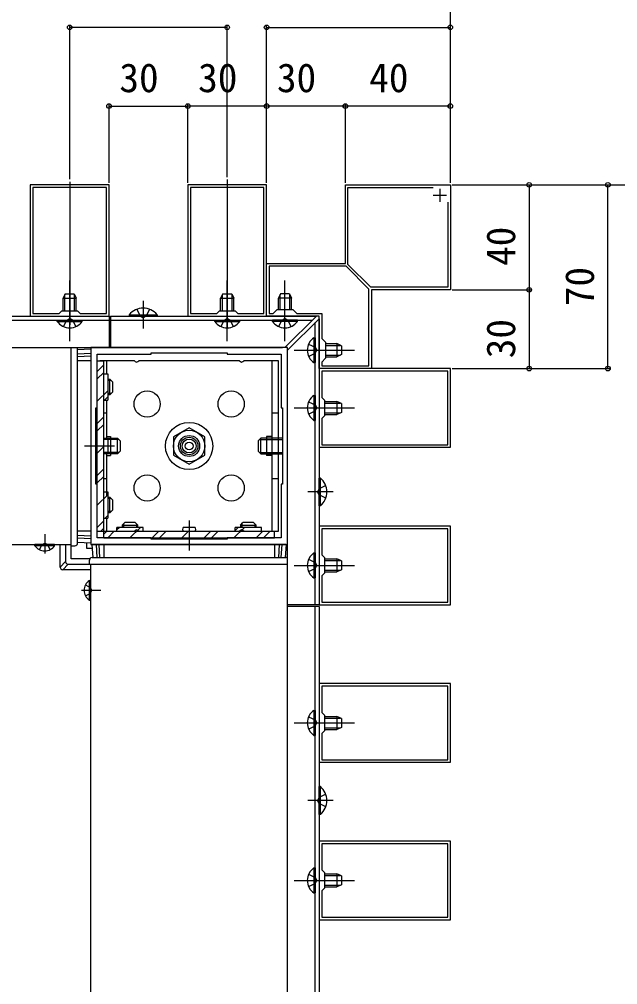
# Model space of a CAD drawing. Units: millimetres, scale not verified. Extents: x -875 to 875, y -1310 to 1300.
# Drawn here: x 433.3 to 661.2, y 625.2 to 993 of the extents above; entities that cross this region are included whole.
import ezdxf
from ezdxf.enums import TextEntityAlignment as Align

# ---------------------------------------------------------------- set-up
doc = ezdxf.new("R2010")
doc.units = ezdxf.units.MM
doc.header["$LTSCALE"] = 4
for name, color, linetype in [('0-3_YKK_11', 7, 'Continuous'), ('0-4_YKK_12', 2, 'Continuous'), ('0-5_YKK_13', 4, 'Continuous'), ('0-6_YKK_D', 6, 'Continuous')]:
    doc.layers.add(name, color=color, linetype=linetype)
doc.styles.add('ＭＳ ゴシック', font='')
doc.styles.get('ＭＳ ゴシック').set_extended_font_data('MS Gothic')

msp = doc.modelspace()

# ---------------------------------------------------------------- linework, layer by layer
at = {"layer": '0-3_YKK_11'}
for p, q in [((593.459, 928.412), (593.459, 923.412)), ((590.959, 925.912), (595.959, 925.912))]:
    msp.add_line(p, q, dxfattribs=at)
for points in [[(437.459, 929.912), (437.459, 879.912), (467.459, 879.912), (467.459, 929.912)], [(438.459, 928.912), (438.459, 880.912), (448.459, 880.912), (449.459, 881.912), (455.459, 881.912), (456.459, 880.912), (466.459, 880.912), (466.459, 928.912)], [(497.459, 929.912), (497.459, 879.912), (527.459, 879.912), (527.459, 929.912)], [(498.459, 928.912), (498.459, 880.912), (508.459, 880.912), (509.459, 881.912), (515.459, 881.912), (516.459, 880.912), (526.459, 880.912), (526.459, 928.912)], [(597.459, 929.912), (597.459, 889.912), (567.459, 889.912), (567.459, 859.912), (547.459, 859.912), (547.459, 879.912), (527.459, 879.912), (527.459, 899.912), (557.459, 899.912), (557.459, 929.912)], [(557.752, 898.912), (528.459, 898.912), (528.459, 880.912), (529.959, 880.912), (531.459, 882.412), (537.459, 882.412), (538.959, 880.912), (548.459, 880.912), (548.459, 871.412), (549.959, 869.912), (549.959, 863.912), (548.459, 862.412), (548.459, 860.912), (566.459, 860.912), (566.459, 890.205)], [(535.459, 792.912), (535.459, 867.912), (460.459, 867.912), (460.459, 792.912)], [(512.459, 794.912), (483.459, 794.912), (483.459, 795.412), (462.959, 795.412), (462.959, 815.912), (462.459, 815.912), (462.459, 844.912), (462.959, 844.912), (462.959, 865.412), (483.459, 865.412), (483.459, 865.912), (512.459, 865.912), (512.459, 865.412), (532.959, 865.412), (532.959, 844.912), (533.459, 844.912), (533.459, 815.912), (532.959, 815.912), (532.959, 795.412), (512.459, 795.412)], [(597.459, 859.912), (547.459, 859.912), (547.459, 829.912), (597.459, 829.912)], [(596.459, 858.912), (548.459, 858.912), (548.459, 848.912), (549.459, 847.912), (549.459, 841.912), (548.459, 840.912), (548.459, 830.912), (596.459, 830.912)], [(597.459, 799.912), (547.459, 799.912), (547.459, 769.912), (597.459, 769.912)], [(596.459, 798.912), (548.459, 798.912), (548.459, 788.912), (549.459, 787.912), (549.459, 781.912), (548.459, 780.912), (548.459, 770.912), (596.459, 770.912)], [(597.459, 739.912), (547.459, 739.912), (547.459, 709.912), (597.459, 709.912)], [(596.459, 738.912), (548.459, 738.912), (548.459, 728.912), (549.459, 727.912), (549.459, 721.912), (548.459, 720.912), (548.459, 710.912), (596.459, 710.912)], [(597.459, 679.912), (547.459, 679.912), (547.459, 649.912), (597.459, 649.912)], [(596.459, 678.912), (548.459, 678.912), (548.459, 668.912), (549.459, 667.912), (549.459, 661.912), (548.459, 660.912), (548.459, 650.912), (596.459, 650.912)]]:
    msp.add_lwpolyline(points, close=True, dxfattribs=at)
msp.add_lwpolyline([(596.459, 923.322), (596.459, 890.912), (567.166, 890.912), (558.459, 899.619), (558.459, 928.912), (590.869, 928.912)], dxfattribs=at)
at = {"layer": '0-4_YKK_12'}
for p, q in [((452.459, 931.107), (452.459, 876.623)), ((512.459, 931.88), (512.459, 875.482)), ((244.441, 879.912), (467.459, 879.912)), ((467.459, 879.912), (467.459, 867.912)), ((468.059, 879.912), (546.459, 879.912)), ((468.059, 879.912), (468.059, 867.912)), ((534.459, 867.912), (546.459, 879.912)), ((244.441, 878.412), (467.459, 878.412)), ((468.059, 878.412), (544.959, 878.412)), ((547.459, 878.912), (535.459, 866.912)), ((545.959, 769.912), (545.959, 877.412)), ((547.459, 878.912), (547.459, 769.912)), ((244.441, 867.912), (533.459, 867.912)), ((535.459, 229.912), (535.459, 866.912)), ((244.441, 792.912), (452.959, 792.912)), ((460.459, 227.412), (460.459, 785.412)), ((547.459, 769.912), (535.459, 769.912)), ((547.459, 769.312), (535.459, 769.312)), ((545.959, 229.912), (545.959, 769.312)), ((547.459, 769.312), (547.459, 469.912))]:
    msp.add_line(p, q, dxfattribs=at)
at = {"layer": '0-5_YKK_13'}
for p, q in [((452.459, 870.412), (452.459, 893.412)), ((512.459, 870.412), (512.459, 893.412)), ((534.459, 870.412), (534.459, 893.412)), ((450.759, 888.412), (449.959, 886.712)), ((450.613, 881.912), (450.613, 888.103)), ((450.759, 888.412), (454.159, 888.412)), ((454.159, 888.412), (454.959, 886.712)), ((454.305, 881.912), (454.305, 888.103)), ((454.959, 881.912), (454.959, 886.712)), ((510.759, 888.412), (509.959, 886.712)), ((510.613, 881.912), (510.613, 888.103)), ((510.759, 888.412), (514.159, 888.412)), ((514.159, 888.412), (514.959, 886.712)), ((514.305, 881.912), (514.305, 888.103)), ((514.959, 881.912), (514.959, 886.712)), ((532.759, 888.412), (531.959, 886.712)), ((531.959, 882.412), (531.959, 886.712)), ((532.613, 882.412), (532.613, 888.103)), ((536.159, 888.412), (532.759, 888.412)), ((536.159, 888.412), (536.959, 886.712)), ((536.305, 882.412), (536.305, 888.103)), ((480.459, 885.704), (480.459, 875.133)), ((475.159, 880.421), (475.159, 879.912)), ((475.159, 879.912), (485.759, 879.912)), ((447.709, 877.903), (447.709, 878.412)), ((447.709, 878.412), (457.209, 878.412)), ((507.709, 877.903), (507.709, 878.412)), ((507.709, 878.412), (517.209, 878.412)), ((539.209, 878.412), (529.709, 878.412)), ((539.209, 877.903), (539.209, 878.412)), ((545.45, 871.662), (545.959, 871.662)), ((545.959, 871.662), (545.959, 862.162)), ((549.959, 868.758), (555.649, 868.758)), ((555.959, 868.612), (554.259, 869.412)), ((555.959, 868.612), (555.959, 865.212)), ((452.959, 792.412), (452.959, 867.912)), ((455.459, 793.412), (455.459, 867.412)), ((460.459, 867.323), (455.459, 867.017)), ((455.459, 865.517), (460.459, 865.823)), ((455.459, 864.517), (460.459, 864.823)), ((460.459, 867.323), (460.459, 793.502)), ((537.959, 866.912), (560.959, 866.912)), ((549.959, 865.067), (555.649, 865.067)), ((549.959, 864.412), (554.259, 864.412)), ((555.959, 865.212), (554.259, 864.412)), ((460.459, 862.912), (455.459, 862.912)), ((460.459, 862.912), (460.459, 797.912)), ((462.959, 797.912), (462.959, 862.912)), ((462.959, 862.912), (465.459, 862.912)), ((465.459, 861.28), (462.959, 858.78)), ((477.093, 862.912), (463.959, 862.912)), ((465.459, 797.912), (465.459, 862.912)), ((466.459, 862.912), (466.459, 857.912)), ((517.093, 862.912), (478.825, 862.912)), ((529.459, 862.912), (529.459, 797.912)), ((465.459, 858.452), (462.959, 855.952)), ((465.459, 857.912), (466.959, 857.912)), ((466.959, 857.912), (466.959, 847.912)), ((466.959, 855.912), (467.759, 855.912)), ((468.299, 855.372), (466.959, 855.372)), ((467.759, 849.912), (467.759, 855.912)), ((467.759, 855.912), (468.759, 854.912)), ((468.759, 854.912), (468.759, 850.912)), ((466.959, 851.466), (462.959, 847.466)), ((468.299, 850.452), (466.959, 850.452)), ((467.759, 849.912), (466.959, 849.912)), ((467.759, 849.912), (468.759, 850.912)), ((545.45, 849.662), (545.959, 849.662)), ((545.959, 849.662), (545.959, 840.162)), ((465.459, 847.912), (466.959, 847.912)), ((466.959, 849.138), (465.734, 847.912)), ((466.459, 847.912), (466.459, 832.891)), ((549.959, 846.758), (555.649, 846.758)), ((555.959, 846.612), (554.259, 847.412)), ((555.959, 846.612), (555.959, 843.212)), ((466.459, 842.912), (465.459, 842.912)), ((531.959, 842.912), (529.459, 842.912)), ((537.959, 844.912), (560.959, 844.912)), ((549.959, 843.067), (555.649, 843.067)), ((549.959, 842.412), (554.259, 842.412)), ((555.959, 843.212), (554.259, 842.412)), ((465.459, 841.481), (462.959, 838.981)), ((465.459, 838.653), (462.959, 836.153)), ((465.459, 828.113), (465.459, 832.711)), ((466.459, 834.012), (467.959, 834.012)), ((466.959, 832.674), (466.959, 828.113)), ((467.959, 834.012), (467.959, 826.812)), ((470.659, 827.412), (470.659, 833.412)), ((470.659, 833.412), (471.659, 832.412)), ((471.659, 832.412), (471.659, 828.412)), ((525.259, 833.412), (524.259, 832.412)), ((524.259, 832.412), (524.259, 828.412)), ((525.259, 827.412), (525.259, 833.412)), ((527.459, 834.012), (527.459, 826.812)), ((529.459, 834.012), (527.459, 834.012)), ((469.539, 830.412), (458.159, 830.412)), ((465.459, 830.167), (462.959, 827.667)), ((466.459, 827.933), (466.459, 811.512)), ((470.659, 827.412), (471.659, 828.412)), ((525.259, 827.412), (524.259, 828.412)), ((466.459, 826.812), (467.959, 826.812)), ((529.459, 826.812), (527.459, 826.812)), ((465.459, 821.682), (462.959, 819.182)), ((465.459, 818.854), (462.959, 816.354)), ((466.459, 817.912), (465.459, 817.912)), ((531.959, 817.912), (529.459, 817.912)), ((547.459, 807.612), (547.459, 818.212)), ((552.78, 812.912), (543.117, 812.912)), ((466.959, 811.868), (462.959, 807.868)), ((466.959, 810.912), (467.759, 810.912)), ((468.299, 810.372), (466.959, 810.372)), ((467.759, 804.912), (467.759, 810.912)), ((467.759, 810.912), (468.759, 809.912)), ((468.759, 809.912), (468.759, 805.912)), ((467.759, 804.912), (468.759, 805.912)), ((547.968, 807.612), (547.459, 807.612)), ((465.459, 801.883), (462.959, 799.383)), ((465.459, 802.912), (466.959, 802.912)), ((466.959, 803.883), (465.988, 802.912)), ((466.459, 802.912), (466.459, 797.912)), ((468.299, 805.452), (466.959, 805.452)), ((467.759, 804.912), (466.959, 804.912)), ((497.959, 801.992), (497.959, 790.612)), ((465.459, 799.055), (464.317, 797.912)), ((470.459, 797.912), (470.459, 799.412)), ((471.43, 799.412), (470.459, 798.442)), ((472.459, 800.212), (473.459, 801.212)), ((472.459, 800.212), (478.459, 800.212)), ((472.459, 800.212), (472.459, 799.412)), ((472.999, 800.752), (472.999, 799.412)), ((477.459, 801.212), (473.459, 801.212)), ((479.415, 799.412), (475.415, 795.412)), ((478.459, 800.212), (477.459, 801.212)), ((477.919, 800.752), (477.919, 799.412)), ((478.459, 799.412), (478.459, 800.212)), ((500.221, 799.412), (495.66, 799.412)), ((519.013, 799.412), (515.013, 795.412)), ((515.459, 797.912), (515.459, 799.412)), ((525.459, 799.412), (515.459, 799.412)), ((516.684, 799.412), (515.459, 798.187)), ((517.459, 800.212), (518.459, 801.212)), ((517.459, 800.212), (523.459, 800.212)), ((517.459, 800.212), (517.459, 799.412)), ((517.999, 800.752), (517.999, 799.412)), ((522.459, 801.212), (518.459, 801.212)), ((523.459, 800.212), (522.459, 801.212)), ((522.919, 800.752), (522.919, 799.412)), ((523.459, 799.412), (523.459, 800.212)), ((525.459, 797.912), (525.459, 799.412)), ((442.959, 796.83), (442.959, 789.466)), ((460.459, 797.912), (455.459, 797.912)), ((460.459, 796.002), (455.459, 796.308)), ((460.459, 795.002), (455.459, 795.308)), ((462.959, 797.912), (465.459, 797.912)), ((463.959, 797.912), (477.093, 797.912)), ((465.459, 797.912), (530.459, 797.912)), ((465.459, 795.412), (465.459, 797.912)), ((466.601, 797.912), (465.459, 796.77)), ((465.459, 795.412), (530.459, 795.412)), ((469.43, 797.912), (466.93, 795.412)), ((478.825, 797.912), (517.093, 797.912)), ((486.4, 797.912), (483.9, 795.412)), ((489.229, 797.912), (486.729, 795.412)), ((497.714, 797.912), (495.214, 795.412)), ((495.66, 797.912), (500.258, 797.912)), ((506.199, 797.912), (503.699, 795.412)), ((509.028, 797.912), (506.528, 795.412)), ((525.998, 797.912), (523.498, 795.412)), ((528.827, 797.912), (526.327, 795.412)), ((530.459, 795.412), (530.459, 797.912)), ((446.709, 792.912), (439.209, 792.912)), ((446.709, 792.403), (446.709, 792.912)), ((448.818, 784.27), (448.818, 792.912)), ((450.902, 792.912), (450.902, 786.353)), ((452.959, 792.412), (454.459, 792.412)), ((455.459, 793.808), (460.459, 793.502)), ((461.354, 787.912), (461.048, 792.912)), ((534.87, 792.912), (461.048, 792.912)), ((462.548, 792.912), (462.854, 787.912)), ((463.548, 792.912), (463.854, 787.912)), ((465.459, 792.912), (465.459, 787.912)), ((530.459, 792.912), (465.459, 792.912)), ((530.459, 792.912), (530.459, 787.912)), ((532.064, 787.912), (532.37, 792.912)), ((533.064, 787.912), (533.37, 792.912)), ((534.87, 792.912), (534.564, 787.912)), ((460.959, 787.912), (534.959, 787.912)), ((545.45, 789.662), (545.959, 789.662)), ((545.959, 789.662), (545.959, 780.162)), ((555.959, 786.612), (554.259, 787.412)), ((450.902, 786.353), (448.818, 784.27)), ((449.816, 783.272), (451.9, 785.355)), ((451.9, 785.355), (460.459, 785.355)), ((459.959, 785.412), (459.959, 786.912)), ((459.959, 785.412), (535.459, 785.412)), ((537.959, 784.912), (560.959, 784.912)), ((549.959, 786.758), (555.649, 786.758)), ((555.959, 786.612), (555.959, 783.212)), ((460.459, 783.272), (449.816, 783.272)), ((549.959, 783.067), (555.649, 783.067)), ((549.959, 782.412), (554.259, 782.412)), ((555.959, 783.212), (554.259, 782.412)), ((460.459, 771.662), (460.459, 779.162)), ((464.377, 775.412), (457.013, 775.412)), ((459.95, 771.662), (460.459, 771.662)), ((545.45, 729.662), (545.959, 729.662)), ((545.959, 729.662), (545.959, 720.162)), ((537.959, 724.912), (560.959, 724.912)), ((549.959, 726.758), (555.649, 726.758)), ((555.959, 726.612), (554.259, 727.412)), ((555.959, 726.612), (555.959, 723.212)), ((549.959, 723.067), (555.649, 723.067)), ((549.959, 722.412), (554.259, 722.412)), ((555.959, 723.212), (554.259, 722.412)), ((547.459, 690.034), (547.459, 700.634)), ((552.78, 695.334), (543.117, 695.334)), ((547.968, 690.034), (547.459, 690.034)), ((545.45, 669.662), (545.959, 669.662)), ((545.959, 669.662), (545.959, 660.162)), ((549.959, 666.758), (555.649, 666.758)), ((555.959, 666.612), (554.259, 667.412)), ((555.959, 666.612), (555.959, 663.212)), ((537.959, 664.912), (560.959, 664.912)), ((549.959, 663.067), (555.649, 663.067)), ((549.959, 662.412), (554.259, 662.412)), ((555.959, 663.212), (554.259, 662.412))]:
    msp.add_line(p, q, dxfattribs=at)
for points in [[(449.959, 881.912), (449.959, 886.712), (454.959, 886.712)], [(509.959, 881.912), (509.959, 886.712), (514.959, 886.712)], [(536.959, 882.412), (536.959, 886.712), (531.959, 886.712)], [(475.159, 880.421), (485.759, 880.421), (485.759, 879.912)], [(478.059, 882.48), (479.314, 879.907), (480.459, 879.298)], [(482.859, 882.48), (481.604, 879.907), (480.459, 879.298)], [(447.709, 877.903), (457.209, 877.903), (457.209, 878.412)], [(450.109, 875.912), (451.314, 878.383), (452.459, 878.992)], [(454.809, 875.912), (453.604, 878.383), (452.459, 878.992)], [(507.709, 877.903), (517.209, 877.903), (517.209, 878.412)], [(510.109, 875.912), (511.314, 878.383), (512.459, 878.992)], [(514.809, 875.912), (513.604, 878.383), (512.459, 878.992)], [(539.209, 877.903), (529.709, 877.903), (529.709, 878.412)], [(532.109, 875.912), (533.314, 878.383), (534.459, 878.992)], [(536.809, 875.912), (535.604, 878.383), (534.459, 878.992)], [(545.45, 871.662), (545.45, 862.162), (545.959, 862.162)], [(543.459, 869.262), (545.929, 868.057), (546.538, 866.912)], [(549.959, 869.412), (554.259, 869.412), (554.259, 864.412)], [(543.459, 864.562), (545.929, 865.767), (546.538, 866.912)], [(518.825, 797.912), (531.959, 797.912), (531.959, 862.912), (518.825, 862.912)], [(545.45, 849.662), (545.45, 840.162), (545.959, 840.162)], [(543.459, 847.262), (545.929, 846.057), (546.538, 844.912)], [(549.959, 847.412), (554.259, 847.412), (554.259, 842.412)], [(543.459, 842.562), (545.929, 843.767), (546.538, 844.912)], [(465.459, 833.412), (469.859, 833.412), (470.659, 833.412)], [(471.199, 832.872), (469.859, 832.872), (465.459, 832.872)], [(524.719, 832.872), (526.059, 832.872), (533.459, 832.872)], [(533.459, 833.412), (526.059, 833.412), (525.259, 833.412)], [(471.199, 827.952), (469.859, 827.952), (465.459, 827.952)], [(524.719, 827.952), (526.059, 827.952), (533.459, 827.952)], [(470.659, 827.412), (469.859, 827.412), (465.459, 827.412)], [(525.259, 827.412), (526.059, 827.412), (533.459, 827.412)], [(547.968, 807.612), (547.968, 818.212), (547.459, 818.212)], [(465.459, 812.912), (466.959, 812.912), (466.959, 802.912)], [(550.027, 815.312), (547.454, 814.057), (546.845, 812.912)], [(550.027, 810.512), (547.454, 811.767), (546.845, 812.912)], [(480.459, 797.912), (480.459, 799.412), (470.459, 799.412)], [(446.709, 792.403), (439.209, 792.403), (439.209, 792.912)], [(440.909, 790.903), (441.814, 792.759), (442.959, 793.367)], [(445.009, 790.903), (444.104, 792.759), (442.959, 793.367)], [(460.093, 787.412), (452.959, 787.412), (452.959, 792.412)], [(461.14, 791.412), (458.959, 791.412), (458.959, 793.594)], [(543.459, 787.262), (545.929, 786.057), (546.538, 784.912)], [(545.45, 789.662), (545.45, 780.162), (545.959, 780.162)], [(549.959, 787.412), (554.259, 787.412), (554.259, 782.412)], [(543.459, 782.562), (545.929, 783.767), (546.538, 784.912)], [(458.45, 777.462), (460.305, 776.557), (460.914, 775.412)], [(459.95, 771.662), (459.95, 779.162), (460.459, 779.162)], [(458.45, 773.362), (460.305, 774.267), (460.914, 775.412)], [(545.45, 729.662), (545.45, 720.162), (545.959, 720.162)], [(543.459, 727.262), (545.929, 726.057), (546.538, 724.912)], [(543.459, 722.562), (545.929, 723.767), (546.538, 724.912)], [(549.959, 727.412), (554.259, 727.412), (554.259, 722.412)], [(547.968, 690.034), (547.968, 700.634), (547.459, 700.634)], [(550.027, 697.734), (547.454, 696.479), (546.845, 695.334)], [(550.027, 692.934), (547.454, 694.189), (546.845, 695.334)], [(545.45, 669.662), (545.45, 660.162), (545.959, 660.162)], [(543.459, 667.262), (545.929, 666.057), (546.538, 664.912)], [(549.959, 667.412), (554.259, 667.412), (554.259, 662.412)], [(543.459, 662.562), (545.929, 663.767), (546.538, 664.912)]]:
    msp.add_lwpolyline(points, dxfattribs=at)
msp.add_lwpolyline([(503.959, 833.877), (497.959, 837.341), (491.959, 833.877), (491.959, 826.948), (497.959, 823.484), (503.959, 826.948)], close=True, dxfattribs=at)
for centre, radius in [((481.959, 846.412), 5), ((513.959, 846.412), 5), ((497.959, 830.412), 9), ((497.959, 830.412), 6), ((497.959, 830.412), 4), ((497.959, 830.412), 3.324), ((497.959, 830.412), 2.65), ((497.959, 830.412), 1.5), ((481.959, 814.412), 5), ((513.959, 814.412), 5)]:
    msp.add_circle(centre, radius, dxfattribs=at)
for centre, radius, start, end in [((480.459, 876.029), 6.884, 39.65098, 140.34902), ((452.459, 881.186), 5.774, 214.65097, 325.34903), ((512.459, 881.186), 5.774, 214.65097, 325.34903), ((534.459, 881.186), 5.774, 214.65097, 325.34903), ((548.733, 866.912), 5.774, 124.65097, 235.34903), ((454.459, 867.412), 1, 0, 30), ((477.959, 863.412), 1, 210, 330), ((517.959, 863.412), 1, 210, 330), ((548.733, 844.912), 5.774, 124.65097, 235.34903), ((466.209, 831.412), 1.5, 60.00006, 119.99994), ((466.209, 829.412), 1.5, 240.00006, 299.99994), ((543.575, 812.912), 6.884, 309.65098, 50.34902), ((477.959, 797.412), 1, 30, 150), ((496.959, 798.662), 1.5, 150.00006, 209.99994), ((498.959, 798.662), 1.5, 330.00006, 29.99994), ((517.959, 797.412), 1, 30, 150), ((442.959, 794.939), 4.527, 214.06671, 325.93329), ((454.459, 793.412), 1, 270, 0), ((460.959, 786.912), 1, 90, 180), ((534.959, 786.912), 1, 60, 90), ((548.733, 784.912), 5.774, 124.65097, 235.34903), ((451.904, 786.357), 1.002, 180.24971, 269.75029), ((462.486, 775.412), 4.527, 124.06671, 235.93329), ((548.733, 724.912), 5.774, 124.65097, 235.34903), ((543.575, 695.334), 6.884, 309.65098, 50.34902), ((548.733, 664.912), 5.774, 124.65097, 235.34903)]:
    msp.add_arc(centre, radius, start, end, dxfattribs=at)
msp.add_ellipse((449.82, 784.274), major_axis=(-0.71, -0.71), ratio=0.99628, start_param=5.4996506, end_param=7.06672, dxfattribs=at)
at = {"layer": '0-6_YKK_D'}
for p, q in [((597.459, 930.612), (597.459, 1020.912)), ((452.459, 932.107), (452.459, 990.912)), ((512.459, 989.912), (452.459, 989.912)), ((512.459, 932.88), (512.459, 990.912)), ((527.459, 930.612), (527.459, 990.912)), ((527.459, 989.912), (597.459, 989.912)), ((597.459, 930.612), (597.459, 990.912)), ((467.459, 930.612), (467.459, 960.912)), ((497.459, 930.614), (497.459, 960.912)), ((497.459, 930.612), (497.459, 960.912)), ((527.459, 930.612), (527.459, 960.912)), ((527.459, 930.612), (527.459, 960.912)), ((557.459, 930.612), (557.459, 960.912)), ((557.459, 930.612), (557.459, 960.912)), ((597.459, 930.612), (597.459, 960.912)), ((467.459, 959.912), (497.459, 959.912)), ((527.459, 959.912), (497.459, 959.912)), ((557.459, 959.912), (527.459, 959.912)), ((597.459, 959.912), (557.459, 959.912)), ((598.159, 929.912), (688.459, 929.912)), ((598.159, 929.912), (628.459, 929.912)), ((598.159, 929.912), (658.459, 929.912)), ((627.459, 929.912), (627.459, 889.912)), ((657.459, 859.912), (657.459, 929.912)), ((598.159, 889.912), (628.459, 889.912)), ((598.159, 889.912), (628.459, 889.912)), ((627.459, 889.912), (627.459, 859.912)), ((598.159, 859.912), (628.459, 859.912)), ((598.159, 859.912), (658.459, 859.912))]:
    msp.add_line(p, q, dxfattribs=at)
for centre in [(452.459, 989.912), (512.459, 989.912), (527.459, 989.912), (597.459, 989.912), (467.459, 959.912), (497.459, 959.912), (497.459, 959.912), (527.459, 959.912), (527.459, 959.912), (557.459, 959.912), (557.459, 959.912), (597.459, 959.912), (627.459, 929.912), (657.459, 929.912), (627.459, 889.912), (627.459, 889.912), (627.459, 859.912), (657.459, 859.912)]:
    msp.add_circle(centre, 0.875, dxfattribs=at)

# ---------------------------------------------------------------- texts
at = {"layer": '0-6_YKK_D', "style": 'ＭＳ ゴシック'}
for s, p in [('30', (471.379, 961.912)), ('30', (501.379, 961.912)), ('30', (531.379, 961.912)), ('40', (566.55, 961.912))]:
    msp.add_text(s, height=11, dxfattribs=at).set_placement(p, align=Align.BOTTOM_LEFT)
for s, p in [('40', (625.459, 899.003)), ('70', (655.459, 883.662)), ('30', (625.459, 863.833))]:
    msp.add_text(s, height=11, rotation=90, dxfattribs=at).set_placement(p, align=Align.BOTTOM_LEFT)

doc.saveas('drawing.dxf')
